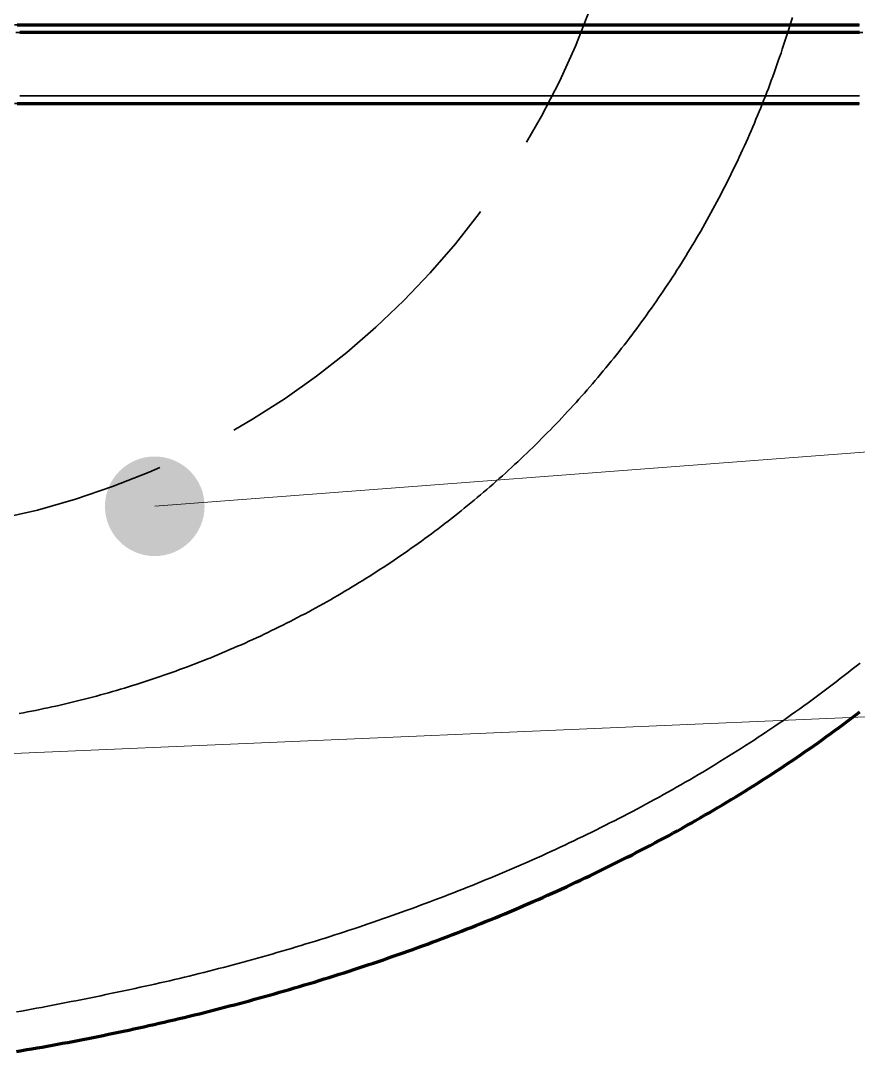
# Model space of a CAD drawing. Header units: millimetres. Extents: x 0 to 2382, y 0 to 420.
# Drawn here: x 164.71 to 174.8, y 217.13 to 229.55 of the extents above; entities that cross this region are included whole.
import ezdxf

# ---------------------------------------------------------------- set-up
doc = ezdxf.new("R2010")
doc.units = ezdxf.units.MM
doc.linetypes.add('IRAM-E-TRAZOS', pattern=[5, 4, -1])
for name, color, linetype, lineweight in [('01-VISIBLE', 7, 'CONTINUOUS', 70), ('02-OCULTA', 4, 'IRAM-E-TRAZOS', 35), ('08-FINA', 5, 'CONTINUOUS', 18)]:
    doc.layers.add(name, color=color, linetype=linetype, lineweight=lineweight)

msp = doc.modelspace()

# ---------------------------------------------------------------- hatches: boundary and pattern name
at = {"layer": '08-FINA'}
h = msp.add_hatch(color=7, dxfattribs=at)
h.dxf.hatch_style = 1
edge = h.paths.add_edge_path()
edge.add_arc((166.325, 223.699), 0.6, 0, 360)

# ---------------------------------------------------------------- linework, layer by layer
at = {"layer": '01-VISIBLE'}
for points in [[(164.668, 229.5), (164.765, 229.5), (164.863, 229.5), (164.96, 229.5), (165.058, 229.5), (165.155, 229.5), (165.253, 229.5), (165.35, 229.5), (165.448, 229.5), (165.545, 229.5), (165.643, 229.5), (165.74, 229.5), (165.838, 229.5), (165.935, 229.5), (166.033, 229.5), (166.13, 229.5), (166.228, 229.5), (166.325, 229.5), (166.423, 229.5), (166.52, 229.5), (166.618, 229.5), (166.715, 229.5), (166.813, 229.5), (166.91, 229.5), (167.008, 229.5), (167.105, 229.5), (167.203, 229.5), (167.3, 229.5), (167.398, 229.5), (167.495, 229.5), (167.593, 229.5), (167.69, 229.5), (167.788, 229.5), (167.885, 229.5), (167.983, 229.5), (168.08, 229.5), (168.178, 229.5), (168.275, 229.5), (168.373, 229.5), (168.47, 229.5), (168.568, 229.5), (168.665, 229.5), (168.763, 229.5), (168.86, 229.5), (168.958, 229.5), (169.055, 229.5), (169.153, 229.5), (169.25, 229.5), (169.348, 229.5), (169.445, 229.5), (169.543, 229.5), (169.64, 229.5), (169.738, 229.5), (169.835, 229.5), (169.933, 229.5), (170.03, 229.5), (170.128, 229.5), (170.225, 229.5), (170.323, 229.5), (170.42, 229.5), (170.518, 229.5), (170.615, 229.5), (170.713, 229.5), (170.81, 229.5), (170.908, 229.5), (171.005, 229.5), (171.103, 229.5), (171.2, 229.5), (171.298, 229.5), (171.395, 229.5), (171.493, 229.5), (171.59, 229.5), (171.688, 229.5), (171.785, 229.5), (171.883, 229.5), (171.98, 229.5), (172.078, 229.5), (172.175, 229.5), (172.273, 229.5), (172.37, 229.5), (172.468, 229.5), (172.565, 229.5), (172.663, 229.5), (172.76, 229.5), (172.858, 229.5), (172.955, 229.5), (173.053, 229.5), (173.15, 229.5), (173.248, 229.5), (173.345, 229.5), (173.443, 229.5), (173.54, 229.5), (173.638, 229.5), (173.735, 229.5), (173.833, 229.5), (173.93, 229.5), (174.028, 229.5), (174.125, 229.5), (174.223, 229.5), (174.32, 229.5), (174.418, 229.5), (174.515, 229.5), (174.613, 229.5), (174.71, 229.5), (174.808, 229.5)], [(174.814, 229.405), (174.717, 229.405), (174.621, 229.405), (174.525, 229.405), (174.428, 229.405), (174.332, 229.405), (174.236, 229.405), (174.14, 229.405), (174.043, 229.405), (173.947, 229.405), (173.851, 229.405), (173.754, 229.405), (173.658, 229.405), (173.562, 229.405), (173.465, 229.405), (173.369, 229.405), (173.273, 229.405), (173.176, 229.405), (173.08, 229.405), (172.984, 229.405), (172.887, 229.405), (172.791, 229.405), (172.695, 229.405), (172.599, 229.405), (172.502, 229.405), (172.406, 229.405), (172.31, 229.405), (172.213, 229.405), (172.117, 229.405), (172.021, 229.405), (171.924, 229.405), (171.828, 229.405), (171.732, 229.405), (171.635, 229.405), (171.539, 229.405), (171.443, 229.405), (171.346, 229.405), (171.25, 229.405), (171.154, 229.405), (171.058, 229.405), (170.961, 229.405), (170.865, 229.405), (170.769, 229.405), (170.672, 229.405), (170.576, 229.405), (170.48, 229.405), (170.383, 229.405), (170.287, 229.405), (170.191, 229.405), (170.094, 229.405), (169.998, 229.405), (169.902, 229.405), (169.805, 229.405), (169.709, 229.405), (169.613, 229.405), (169.517, 229.405), (169.42, 229.405), (169.324, 229.405), (169.228, 229.405), (169.131, 229.405), (169.035, 229.405), (168.939, 229.405), (168.842, 229.405), (168.746, 229.405), (168.65, 229.405), (168.553, 229.405), (168.457, 229.405), (168.361, 229.405), (168.264, 229.405), (168.168, 229.405), (168.072, 229.405), (167.976, 229.405), (167.879, 229.405), (167.783, 229.405), (167.687, 229.405), (167.59, 229.405), (167.494, 229.405), (167.398, 229.405), (167.301, 229.405), (167.205, 229.405), (167.109, 229.405), (167.012, 229.405), (166.916, 229.405), (166.82, 229.405), (166.723, 229.405), (166.627, 229.405), (166.531, 229.405), (166.435, 229.405), (166.338, 229.405), (166.242, 229.405), (166.146, 229.405), (166.049, 229.405), (165.953, 229.405), (165.857, 229.405), (165.76, 229.405), (165.664, 229.405), (165.568, 229.405), (165.471, 229.405), (165.375, 229.405), (165.279, 229.405), (165.182, 229.405), (165.086, 229.405), (164.99, 229.405), (164.894, 229.405), (164.797, 229.405), (164.701, 229.405)], [(164.668, 228.55), (164.765, 228.55), (164.863, 228.55), (164.96, 228.55), (165.058, 228.55), (165.155, 228.55), (165.253, 228.55), (165.35, 228.55), (165.448, 228.55), (165.545, 228.55), (165.643, 228.55), (165.74, 228.55), (165.838, 228.55), (165.935, 228.55), (166.033, 228.55), (166.13, 228.55), (166.228, 228.55), (166.325, 228.55), (166.423, 228.55), (166.52, 228.55), (166.618, 228.55), (166.715, 228.55), (166.813, 228.55), (166.91, 228.55), (167.008, 228.55), (167.105, 228.55), (167.203, 228.55), (167.3, 228.55), (167.398, 228.55), (167.495, 228.55), (167.593, 228.55), (167.69, 228.55), (167.788, 228.55), (167.885, 228.55), (167.983, 228.55), (168.08, 228.55), (168.178, 228.55), (168.275, 228.55), (168.373, 228.55), (168.47, 228.55), (168.568, 228.55), (168.665, 228.55), (168.763, 228.55), (168.86, 228.55), (168.958, 228.55), (169.055, 228.55), (169.153, 228.55), (169.25, 228.55), (169.348, 228.55), (169.445, 228.55), (169.543, 228.55), (169.64, 228.55), (169.738, 228.55), (169.835, 228.55), (169.933, 228.55), (170.03, 228.55), (170.128, 228.55), (170.225, 228.55), (170.323, 228.55), (170.42, 228.55), (170.518, 228.55), (170.615, 228.55), (170.713, 228.55), (170.81, 228.55), (170.908, 228.55), (171.005, 228.55), (171.103, 228.55), (171.2, 228.55), (171.298, 228.55), (171.395, 228.55), (171.493, 228.55), (171.59, 228.55), (171.688, 228.55), (171.785, 228.55), (171.883, 228.55), (171.98, 228.55), (172.078, 228.55), (172.175, 228.55), (172.273, 228.55), (172.37, 228.55), (172.468, 228.55), (172.565, 228.55), (172.663, 228.55), (172.76, 228.55), (172.858, 228.55), (172.955, 228.55), (173.053, 228.55), (173.15, 228.55), (173.248, 228.55), (173.345, 228.55), (173.443, 228.55), (173.54, 228.55), (173.638, 228.55), (173.735, 228.55), (173.833, 228.55), (173.93, 228.55), (174.028, 228.55), (174.125, 228.55), (174.223, 228.55), (174.32, 228.55), (174.418, 228.55), (174.515, 228.55), (174.613, 228.55), (174.71, 228.55), (174.808, 228.55)], [(164.661, 217.132), (164.723, 217.143), (164.784, 217.153), (164.846, 217.164), (164.907, 217.174), (164.969, 217.185), (165.03, 217.196), (165.092, 217.207), (165.153, 217.218), (165.215, 217.23), (165.276, 217.241), (165.338, 217.253), (165.399, 217.265), (165.46, 217.277), (165.521, 217.289), (165.583, 217.301), (165.644, 217.313), (165.705, 217.325), (165.766, 217.338), (165.828, 217.351), (165.889, 217.363), (165.95, 217.376), (166.011, 217.389), (166.072, 217.403), (166.133, 217.416), (166.194, 217.429), (166.255, 217.443), (166.316, 217.457), (166.377, 217.471), (166.438, 217.485), (166.498, 217.499), (166.559, 217.513), (166.62, 217.527), (166.681, 217.542), (166.741, 217.557), (166.802, 217.571), (166.863, 217.586), (166.923, 217.602), (166.984, 217.617), (167.045, 217.632), (167.105, 217.648), (167.166, 217.663), (167.226, 217.679), (167.286, 217.695), (167.347, 217.711), (167.407, 217.727), (167.467, 217.743), (167.528, 217.76), (167.588, 217.776), (167.648, 217.793), (167.708, 217.81), (167.768, 217.827), (167.828, 217.844), (167.888, 217.861), (167.948, 217.879), (168.008, 217.896), (168.068, 217.914), (168.128, 217.932), (168.188, 217.95), (168.248, 217.968), (168.307, 217.986), (168.367, 218.005), (168.427, 218.023), (168.486, 218.042), (168.546, 218.061), (168.605, 218.08), (168.665, 218.099), (168.724, 218.118), (168.784, 218.138), (168.843, 218.157), (168.902, 218.177), (168.961, 218.197), (169.02, 218.217), (169.08, 218.237), (169.139, 218.258), (169.198, 218.278), (169.257, 218.299), (169.316, 218.319), (169.374, 218.34), (169.433, 218.361), (169.492, 218.382), (169.551, 218.404), (169.609, 218.425), (169.668, 218.447), (169.726, 218.469), (169.785, 218.491), (169.843, 218.513), (169.902, 218.535), (169.96, 218.558), (170.018, 218.58), (170.076, 218.603), (170.135, 218.626), (170.193, 218.649), (170.251, 218.672), (170.309, 218.695), (170.366, 218.719), (170.424, 218.742), (170.482, 218.766), (170.54, 218.79), (170.597, 218.814), (170.655, 218.839), (170.712, 218.863), (170.77, 218.888), (170.827, 218.912), (170.884, 218.937), (170.942, 218.962), (170.999, 218.988), (171.056, 219.013), (171.113, 219.038), (171.17, 219.064), (171.227, 219.09), (171.283, 219.116), (171.34, 219.142), (171.397, 219.169), (171.453, 219.195), (171.51, 219.222), (171.566, 219.249), (171.622, 219.276), (171.679, 219.303), (171.735, 219.33), (171.791, 219.358), (171.847, 219.386), (171.903, 219.414), (171.958, 219.442), (172.014, 219.47), (172.07, 219.498), (172.125, 219.527), (172.181, 219.555), (172.236, 219.584), (172.292, 219.613), (172.347, 219.643), (172.402, 219.672), (172.457, 219.702), (172.512, 219.731), (172.567, 219.761), (172.621, 219.791), (172.676, 219.822), (172.73, 219.852), (172.785, 219.883), (172.839, 219.914), (172.893, 219.945), (172.948, 219.976), (173.002, 220.007), (173.055, 220.039), (173.109, 220.07), (173.163, 220.102), (173.217, 220.134), (173.27, 220.167), (173.323, 220.199), (173.377, 220.232), (173.43, 220.265), (173.483, 220.298), (173.536, 220.331), (173.589, 220.364), (173.641, 220.398), (173.694, 220.431), (173.746, 220.465), (173.799, 220.499), (173.851, 220.534), (173.903, 220.568), (173.955, 220.603), (174.007, 220.638), (174.058, 220.673), (174.11, 220.708), (174.161, 220.744), (174.213, 220.779), (174.264, 220.815), (174.315, 220.851), (174.366, 220.887), (174.416, 220.924), (174.467, 220.96), (174.517, 220.997), (174.568, 221.034), (174.618, 221.072), (174.668, 221.109), (174.718, 221.147), (174.767, 221.184), (174.817, 221.222)]]:
    msp.add_lwpolyline(points, dxfattribs=at)
at = {"layer": '02-OCULTA'}
for points in [[(174.815, 229.5), (174.72, 229.5), (174.625, 229.5), (174.53, 229.5), (174.435, 229.5), (174.34, 229.5), (174.244, 229.5), (174.149, 229.5), (174.054, 229.5), (173.959, 229.5), (173.864, 229.5), (173.769, 229.5), (173.674, 229.5), (173.579, 229.5), (173.483, 229.5), (173.388, 229.5), (173.293, 229.5), (173.198, 229.5), (173.103, 229.5), (173.008, 229.5), (172.913, 229.5), (172.818, 229.5), (172.722, 229.5), (172.627, 229.5), (172.532, 229.5), (172.437, 229.5), (172.342, 229.5), (172.247, 229.5), (172.152, 229.5), (172.057, 229.5), (171.961, 229.5), (171.866, 229.5), (171.771, 229.5), (171.676, 229.5), (171.581, 229.5), (171.486, 229.5), (171.391, 229.5), (171.296, 229.5), (171.2, 229.5), (171.105, 229.5), (171.01, 229.5), (170.915, 229.5), (170.82, 229.5), (170.725, 229.5), (170.63, 229.5), (170.535, 229.5), (170.439, 229.5), (170.344, 229.5), (170.249, 229.5), (170.154, 229.5), (170.059, 229.5), (169.964, 229.5), (169.869, 229.5), (169.774, 229.5), (169.678, 229.5), (169.583, 229.5), (169.488, 229.5), (169.393, 229.5), (169.298, 229.5), (169.203, 229.5), (169.108, 229.5), (169.013, 229.5), (168.917, 229.5), (168.822, 229.5), (168.727, 229.5), (168.632, 229.5), (168.537, 229.5), (168.442, 229.5), (168.347, 229.5), (168.252, 229.5), (168.156, 229.5), (168.061, 229.5), (167.966, 229.5), (167.871, 229.5), (167.776, 229.5), (167.681, 229.5), (167.586, 229.5), (167.491, 229.5), (167.395, 229.5), (167.3, 229.5), (167.205, 229.5), (167.11, 229.5), (167.015, 229.5), (166.92, 229.5), (166.825, 229.5), (166.73, 229.5), (166.634, 229.5), (166.539, 229.5), (166.444, 229.5), (166.349, 229.5), (166.254, 229.5), (166.159, 229.5), (166.064, 229.5), (165.969, 229.5), (165.873, 229.5), (165.778, 229.5), (165.683, 229.5), (165.588, 229.5), (165.493, 229.5), (165.398, 229.5), (165.303, 229.5), (165.208, 229.5), (165.112, 229.5), (165.017, 229.5), (164.922, 229.5), (164.827, 229.5), (164.732, 229.5), (164.637, 229.5)], [(164.637, 229.5), (164.732, 229.5), (164.827, 229.5), (164.922, 229.5), (165.017, 229.5), (165.112, 229.5), (165.208, 229.5), (165.303, 229.5), (165.398, 229.5), (165.493, 229.5), (165.588, 229.5), (165.683, 229.5), (165.778, 229.5), (165.873, 229.5), (165.969, 229.5), (166.064, 229.5), (166.159, 229.5), (166.254, 229.5), (166.349, 229.5), (166.444, 229.5), (166.539, 229.5), (166.634, 229.5), (166.73, 229.5), (166.825, 229.5), (166.92, 229.5), (167.015, 229.5), (167.11, 229.5), (167.205, 229.5), (167.3, 229.5), (167.395, 229.5), (167.491, 229.5), (167.586, 229.5), (167.681, 229.5), (167.776, 229.5), (167.871, 229.5), (167.966, 229.5), (168.061, 229.5), (168.156, 229.5), (168.252, 229.5), (168.347, 229.5), (168.442, 229.5), (168.537, 229.5), (168.632, 229.5), (168.727, 229.5), (168.822, 229.5), (168.917, 229.5), (169.013, 229.5), (169.108, 229.5), (169.203, 229.5), (169.298, 229.5), (169.393, 229.5), (169.488, 229.5), (169.583, 229.5), (169.678, 229.5), (169.774, 229.5), (169.869, 229.5), (169.964, 229.5), (170.059, 229.5), (170.154, 229.5), (170.249, 229.5), (170.344, 229.5), (170.439, 229.5), (170.535, 229.5), (170.63, 229.5), (170.725, 229.5), (170.82, 229.5), (170.915, 229.5), (171.01, 229.5), (171.105, 229.5), (171.2, 229.5), (171.296, 229.5), (171.391, 229.5), (171.486, 229.5), (171.581, 229.5), (171.676, 229.5), (171.771, 229.5), (171.866, 229.5), (171.961, 229.5), (172.057, 229.5), (172.152, 229.5), (172.247, 229.5), (172.342, 229.5), (172.437, 229.5), (172.532, 229.5), (172.627, 229.5), (172.722, 229.5), (172.818, 229.5), (172.913, 229.5), (173.008, 229.5), (173.103, 229.5), (173.198, 229.5), (173.293, 229.5), (173.388, 229.5), (173.483, 229.5), (173.579, 229.5), (173.674, 229.5), (173.769, 229.5), (173.864, 229.5), (173.959, 229.5), (174.054, 229.5), (174.149, 229.5), (174.244, 229.5), (174.34, 229.5), (174.435, 229.5), (174.53, 229.5), (174.625, 229.5), (174.72, 229.5), (174.815, 229.5)], [(174.815, 229.5), (174.72, 229.5), (174.625, 229.5), (174.53, 229.5), (174.435, 229.5), (174.34, 229.5), (174.244, 229.5), (174.149, 229.5), (174.054, 229.5), (173.959, 229.5), (173.864, 229.5), (173.769, 229.5), (173.674, 229.5), (173.579, 229.5), (173.483, 229.5), (173.388, 229.5), (173.293, 229.5), (173.198, 229.5), (173.103, 229.5), (173.008, 229.5), (172.913, 229.5), (172.818, 229.5), (172.722, 229.5), (172.627, 229.5), (172.532, 229.5), (172.437, 229.5), (172.342, 229.5), (172.247, 229.5), (172.152, 229.5), (172.057, 229.5), (171.961, 229.5), (171.866, 229.5), (171.771, 229.5), (171.676, 229.5), (171.581, 229.5), (171.486, 229.5), (171.391, 229.5), (171.296, 229.5), (171.2, 229.5), (171.105, 229.5), (171.01, 229.5), (170.915, 229.5), (170.82, 229.5), (170.725, 229.5), (170.63, 229.5), (170.535, 229.5), (170.439, 229.5), (170.344, 229.5), (170.249, 229.5), (170.154, 229.5), (170.059, 229.5), (169.964, 229.5), (169.869, 229.5), (169.774, 229.5), (169.678, 229.5), (169.583, 229.5), (169.488, 229.5), (169.393, 229.5), (169.298, 229.5), (169.203, 229.5), (169.108, 229.5), (169.013, 229.5), (168.917, 229.5), (168.822, 229.5), (168.727, 229.5), (168.632, 229.5), (168.537, 229.5), (168.442, 229.5), (168.347, 229.5), (168.252, 229.5), (168.156, 229.5), (168.061, 229.5), (167.966, 229.5), (167.871, 229.5), (167.776, 229.5), (167.681, 229.5), (167.586, 229.5), (167.491, 229.5), (167.395, 229.5), (167.3, 229.5), (167.205, 229.5), (167.11, 229.5), (167.015, 229.5), (166.92, 229.5), (166.825, 229.5), (166.73, 229.5), (166.634, 229.5), (166.539, 229.5), (166.444, 229.5), (166.349, 229.5), (166.254, 229.5), (166.159, 229.5), (166.064, 229.5), (165.969, 229.5), (165.873, 229.5), (165.778, 229.5), (165.683, 229.5), (165.588, 229.5), (165.493, 229.5), (165.398, 229.5), (165.303, 229.5), (165.208, 229.5), (165.112, 229.5), (165.017, 229.5), (164.922, 229.5), (164.827, 229.5), (164.732, 229.5), (164.637, 229.5)], [(164.637, 229.5), (164.732, 229.5), (164.827, 229.5), (164.922, 229.5), (165.017, 229.5), (165.112, 229.5), (165.208, 229.5), (165.303, 229.5), (165.398, 229.5), (165.493, 229.5), (165.588, 229.5), (165.683, 229.5), (165.778, 229.5), (165.873, 229.5), (165.969, 229.5), (166.064, 229.5), (166.159, 229.5), (166.254, 229.5), (166.349, 229.5), (166.444, 229.5), (166.539, 229.5), (166.634, 229.5), (166.73, 229.5), (166.825, 229.5), (166.92, 229.5), (167.015, 229.5), (167.11, 229.5), (167.205, 229.5), (167.3, 229.5), (167.395, 229.5), (167.491, 229.5), (167.586, 229.5), (167.681, 229.5), (167.776, 229.5), (167.871, 229.5), (167.966, 229.5), (168.061, 229.5), (168.156, 229.5), (168.252, 229.5), (168.347, 229.5), (168.442, 229.5), (168.537, 229.5), (168.632, 229.5), (168.727, 229.5), (168.822, 229.5), (168.917, 229.5), (169.013, 229.5), (169.108, 229.5), (169.203, 229.5), (169.298, 229.5), (169.393, 229.5), (169.488, 229.5), (169.583, 229.5), (169.678, 229.5), (169.774, 229.5), (169.869, 229.5), (169.964, 229.5), (170.059, 229.5), (170.154, 229.5), (170.249, 229.5), (170.344, 229.5), (170.439, 229.5), (170.535, 229.5), (170.63, 229.5), (170.725, 229.5), (170.82, 229.5), (170.915, 229.5), (171.01, 229.5), (171.105, 229.5), (171.2, 229.5), (171.296, 229.5), (171.391, 229.5), (171.486, 229.5), (171.581, 229.5), (171.676, 229.5), (171.771, 229.5), (171.866, 229.5), (171.961, 229.5), (172.057, 229.5), (172.152, 229.5), (172.247, 229.5), (172.342, 229.5), (172.437, 229.5), (172.532, 229.5), (172.627, 229.5), (172.722, 229.5), (172.818, 229.5), (172.913, 229.5), (173.008, 229.5), (173.103, 229.5), (173.198, 229.5), (173.293, 229.5), (173.388, 229.5), (173.483, 229.5), (173.579, 229.5), (173.674, 229.5), (173.769, 229.5), (173.864, 229.5), (173.959, 229.5), (174.054, 229.5), (174.149, 229.5), (174.244, 229.5), (174.34, 229.5), (174.435, 229.5), (174.53, 229.5), (174.625, 229.5), (174.72, 229.5), (174.815, 229.5)], [(174.808, 229.5), (174.71, 229.5), (174.613, 229.5), (174.515, 229.5), (174.418, 229.5), (174.32, 229.5), (174.223, 229.5), (174.125, 229.5), (174.028, 229.5), (173.93, 229.5), (173.833, 229.5), (173.735, 229.5), (173.638, 229.5), (173.54, 229.5), (173.443, 229.5), (173.345, 229.5), (173.248, 229.5), (173.15, 229.5), (173.053, 229.5), (172.955, 229.5), (172.858, 229.5), (172.76, 229.5), (172.663, 229.5), (172.565, 229.5), (172.468, 229.5), (172.37, 229.5), (172.273, 229.5), (172.175, 229.5), (172.078, 229.5), (171.98, 229.5), (171.883, 229.5), (171.785, 229.5), (171.688, 229.5), (171.59, 229.5), (171.493, 229.5), (171.395, 229.5), (171.298, 229.5), (171.2, 229.5), (171.103, 229.5), (171.005, 229.5), (170.908, 229.5), (170.81, 229.5), (170.713, 229.5), (170.615, 229.5), (170.518, 229.5), (170.42, 229.5), (170.323, 229.5), (170.225, 229.5), (170.128, 229.5), (170.03, 229.5), (169.933, 229.5), (169.835, 229.5), (169.738, 229.5), (169.64, 229.5), (169.543, 229.5), (169.445, 229.5), (169.348, 229.5), (169.25, 229.5), (169.153, 229.5), (169.055, 229.5), (168.958, 229.5), (168.86, 229.5), (168.763, 229.5), (168.665, 229.5), (168.568, 229.5), (168.47, 229.5), (168.373, 229.5), (168.275, 229.5), (168.178, 229.5), (168.08, 229.5), (167.983, 229.5), (167.885, 229.5), (167.788, 229.5), (167.69, 229.5), (167.593, 229.5), (167.495, 229.5), (167.398, 229.5), (167.3, 229.5), (167.203, 229.5), (167.105, 229.5), (167.008, 229.5), (166.91, 229.5), (166.813, 229.5), (166.715, 229.5), (166.618, 229.5), (166.52, 229.5), (166.423, 229.5), (166.325, 229.5), (166.228, 229.5), (166.13, 229.5), (166.033, 229.5), (165.935, 229.5), (165.838, 229.5), (165.74, 229.5), (165.643, 229.5), (165.545, 229.5), (165.448, 229.5), (165.35, 229.5), (165.253, 229.5), (165.155, 229.5), (165.058, 229.5), (164.96, 229.5), (164.863, 229.5), (164.765, 229.5), (164.668, 229.5)], [(164.693, 221.202), (164.743, 221.211), (164.792, 221.221), (164.841, 221.231), (164.89, 221.24), (164.939, 221.251), (164.988, 221.261), (165.037, 221.271), (165.086, 221.282), (165.135, 221.293), (165.184, 221.304), (165.233, 221.315), (165.282, 221.327), (165.331, 221.339), (165.379, 221.351), (165.428, 221.363), (165.477, 221.375), (165.525, 221.388), (165.574, 221.4), (165.622, 221.413), (165.67, 221.426), (165.719, 221.44), (165.767, 221.453), (165.815, 221.467), (165.863, 221.481), (165.911, 221.495), (165.959, 221.509), (166.007, 221.524), (166.055, 221.539), (166.103, 221.554), (166.151, 221.569), (166.199, 221.584), (166.246, 221.6), (166.294, 221.616), (166.341, 221.631), (166.389, 221.648), (166.436, 221.664), (166.484, 221.681), (166.531, 221.697), (166.578, 221.714), (166.625, 221.731), (166.672, 221.749), (166.719, 221.766), (166.766, 221.784), (166.813, 221.802), (166.86, 221.82), (166.906, 221.838), (166.953, 221.857), (166.999, 221.875), (167.046, 221.894), (167.092, 221.913), (167.138, 221.933), (167.185, 221.952), (167.231, 221.972), (167.277, 221.992), (167.323, 222.012), (167.369, 222.032), (167.414, 222.052), (167.46, 222.073), (167.506, 222.094), (167.551, 222.115), (167.597, 222.136), (167.642, 222.157), (167.687, 222.179), (167.732, 222.201), (167.777, 222.223), (167.822, 222.245), (167.867, 222.267), (167.912, 222.29), (167.957, 222.312), (168.001, 222.335), (168.046, 222.358), (168.09, 222.382), (168.135, 222.405), (168.179, 222.429), (168.223, 222.453), (168.267, 222.477), (168.311, 222.501), (168.355, 222.525), (168.398, 222.55), (168.442, 222.574), (168.486, 222.599), (168.529, 222.624), (168.572, 222.65), (168.615, 222.675), (168.658, 222.701), (168.701, 222.727), (168.744, 222.753), (168.787, 222.779), (168.83, 222.805), (168.872, 222.832), (168.915, 222.858), (168.957, 222.885), (168.999, 222.912), (169.041, 222.94), (169.083, 222.967), (169.125, 222.995), (169.167, 223.022), (169.208, 223.05), (169.25, 223.078), (169.291, 223.107), (169.333, 223.135), (169.374, 223.164), (169.415, 223.193), (169.456, 223.222), (169.497, 223.251), (169.537, 223.28), (169.578, 223.31), (169.618, 223.339), (169.658, 223.369), (169.699, 223.399), (169.739, 223.429), (169.779, 223.459), (169.818, 223.49), (169.858, 223.521), (169.898, 223.551), (169.937, 223.582), (169.976, 223.614), (170.015, 223.645), (170.054, 223.676), (170.093, 223.708), (170.132, 223.74), (170.171, 223.772), (170.209, 223.804), (170.248, 223.836), (170.286, 223.869), (170.324, 223.901), (170.362, 223.934), (170.4, 223.967), (170.437, 224), (170.475, 224.033), (170.512, 224.067), (170.549, 224.1), (170.587, 224.134), (170.624, 224.168), (170.66, 224.202), (170.697, 224.236), (170.734, 224.27), (170.77, 224.305), (170.806, 224.339), (170.842, 224.374), (170.878, 224.409), (170.914, 224.444), (170.95, 224.479), (170.985, 224.515), (171.021, 224.55), (171.056, 224.586), (171.091, 224.622), (171.126, 224.658), (171.161, 224.694), (171.195, 224.73), (171.23, 224.766), (171.264, 224.803), (171.298, 224.84), (171.332, 224.876), (171.366, 224.913), (171.4, 224.951), (171.433, 224.988), (171.467, 225.025), (171.5, 225.063), (171.533, 225.1), (171.566, 225.138), (171.599, 225.176), (171.631, 225.214), (171.664, 225.252), (171.696, 225.291), (171.728, 225.329), (171.76, 225.368), (171.792, 225.407), (171.824, 225.446), (171.855, 225.485), (171.886, 225.524), (171.918, 225.563), (171.949, 225.602), (171.979, 225.642), (172.01, 225.682), (172.041, 225.721), (172.071, 225.761), (172.101, 225.801), (172.131, 225.842), (172.161, 225.882), (172.19, 225.922), (172.22, 225.963), (172.249, 226.003), (172.278, 226.044), (172.307, 226.085), (172.336, 226.126), (172.365, 226.167), (172.393, 226.209), (172.422, 226.25), (172.45, 226.292), (172.478, 226.333), (172.505, 226.375), (172.533, 226.417), (172.56, 226.459), (172.588, 226.501), (172.615, 226.543), (172.642, 226.585), (172.668, 226.628), (172.695, 226.67), (172.721, 226.713), (172.747, 226.756), (172.773, 226.799), (172.799, 226.842), (172.825, 226.885), (172.85, 226.928), (172.876, 226.971), (172.901, 227.014), (172.926, 227.058), (172.95, 227.102), (172.975, 227.145), (172.999, 227.189), (173.023, 227.233), (173.047, 227.277), (173.071, 227.321), (173.095, 227.365), (173.118, 227.41), (173.142, 227.454), (173.165, 227.499), (173.188, 227.543), (173.21, 227.588), (173.233, 227.633), (173.255, 227.678), (173.277, 227.723), (173.299, 227.768), (173.321, 227.813), (173.343, 227.858), (173.364, 227.903), (173.385, 227.949), (173.406, 227.994), (173.427, 228.04), (173.448, 228.086), (173.468, 228.131), (173.488, 228.177), (173.508, 228.223), (173.528, 228.269), (173.548, 228.315), (173.567, 228.362), (173.587, 228.408), (173.606, 228.454), (173.625, 228.501), (173.643, 228.547), (173.662, 228.594), (173.68, 228.64), (173.698, 228.687), (173.716, 228.734), (173.734, 228.781), (173.751, 228.828), (173.769, 228.875), (173.786, 228.922), (173.803, 228.969), (173.819, 229.016), (173.836, 229.064), (173.852, 229.111), (173.869, 229.159), (173.884, 229.206), (173.9, 229.254), (173.916, 229.301), (173.931, 229.349), (173.946, 229.397), (173.961, 229.445), (173.976, 229.493), (173.991, 229.541), (174.005, 229.589)], [(164.693, 221.202), (164.743, 221.211), (164.792, 221.221), (164.841, 221.231), (164.89, 221.24), (164.939, 221.251), (164.988, 221.261), (165.037, 221.271), (165.086, 221.282), (165.135, 221.293), (165.184, 221.304), (165.233, 221.315), (165.282, 221.327), (165.331, 221.339), (165.379, 221.351), (165.428, 221.363), (165.477, 221.375), (165.525, 221.388), (165.574, 221.4), (165.622, 221.413), (165.67, 221.426), (165.719, 221.44), (165.767, 221.453), (165.815, 221.467), (165.863, 221.481), (165.911, 221.495), (165.959, 221.509), (166.007, 221.524), (166.055, 221.539), (166.103, 221.554), (166.151, 221.569), (166.199, 221.584), (166.246, 221.6), (166.294, 221.616), (166.341, 221.631), (166.389, 221.648), (166.436, 221.664), (166.484, 221.681), (166.531, 221.697), (166.578, 221.714), (166.625, 221.731), (166.672, 221.749), (166.719, 221.766), (166.766, 221.784), (166.813, 221.802), (166.86, 221.82), (166.906, 221.838), (166.953, 221.857), (166.999, 221.875), (167.046, 221.894), (167.092, 221.913), (167.138, 221.933), (167.185, 221.952), (167.231, 221.972), (167.277, 221.992), (167.323, 222.012), (167.369, 222.032), (167.414, 222.052), (167.46, 222.073), (167.506, 222.094), (167.551, 222.115), (167.597, 222.136), (167.642, 222.157), (167.687, 222.179), (167.732, 222.201), (167.777, 222.223), (167.822, 222.245), (167.867, 222.267), (167.912, 222.29), (167.957, 222.312), (168.001, 222.335), (168.046, 222.358), (168.09, 222.382), (168.135, 222.405), (168.179, 222.429), (168.223, 222.453), (168.267, 222.477), (168.311, 222.501), (168.355, 222.525), (168.398, 222.55), (168.442, 222.574), (168.486, 222.599), (168.529, 222.624), (168.572, 222.65), (168.615, 222.675), (168.658, 222.701), (168.701, 222.727), (168.744, 222.753), (168.787, 222.779), (168.83, 222.805), (168.872, 222.832), (168.915, 222.858), (168.957, 222.885), (168.999, 222.912), (169.041, 222.94), (169.083, 222.967), (169.125, 222.995), (169.167, 223.022), (169.208, 223.05), (169.25, 223.078), (169.291, 223.107), (169.333, 223.135), (169.374, 223.164), (169.415, 223.193), (169.456, 223.222), (169.497, 223.251), (169.537, 223.28), (169.578, 223.31), (169.618, 223.339), (169.658, 223.369), (169.699, 223.399), (169.739, 223.429), (169.779, 223.459), (169.818, 223.49), (169.858, 223.521), (169.898, 223.551), (169.937, 223.582), (169.976, 223.614), (170.015, 223.645), (170.054, 223.676), (170.093, 223.708), (170.132, 223.74), (170.171, 223.772), (170.209, 223.804), (170.248, 223.836), (170.286, 223.869), (170.324, 223.901), (170.362, 223.934), (170.4, 223.967), (170.437, 224), (170.475, 224.033), (170.512, 224.067), (170.549, 224.1), (170.587, 224.134), (170.624, 224.168), (170.66, 224.202), (170.697, 224.236), (170.734, 224.27), (170.77, 224.305), (170.806, 224.339), (170.842, 224.374), (170.878, 224.409), (170.914, 224.444), (170.95, 224.479), (170.985, 224.515), (171.021, 224.55), (171.056, 224.586), (171.091, 224.622), (171.126, 224.658), (171.161, 224.694), (171.195, 224.73), (171.23, 224.766), (171.264, 224.803), (171.298, 224.84), (171.332, 224.876), (171.366, 224.913), (171.4, 224.951), (171.433, 224.988), (171.467, 225.025), (171.5, 225.063), (171.533, 225.1), (171.566, 225.138), (171.599, 225.176), (171.631, 225.214), (171.664, 225.252), (171.696, 225.291), (171.728, 225.329), (171.76, 225.368), (171.792, 225.407), (171.824, 225.446), (171.855, 225.485), (171.886, 225.524), (171.918, 225.563), (171.949, 225.602), (171.979, 225.642), (172.01, 225.682), (172.041, 225.721), (172.071, 225.761), (172.101, 225.801), (172.131, 225.842), (172.161, 225.882), (172.19, 225.922), (172.22, 225.963), (172.249, 226.003), (172.278, 226.044), (172.307, 226.085), (172.336, 226.126), (172.365, 226.167), (172.393, 226.209), (172.422, 226.25), (172.45, 226.292), (172.478, 226.333), (172.505, 226.375), (172.533, 226.417), (172.56, 226.459), (172.588, 226.501), (172.615, 226.543), (172.642, 226.585), (172.668, 226.628), (172.695, 226.67), (172.721, 226.713), (172.747, 226.756), (172.773, 226.799), (172.799, 226.842), (172.825, 226.885), (172.85, 226.928), (172.876, 226.971), (172.901, 227.014), (172.926, 227.058), (172.95, 227.102), (172.975, 227.145), (172.999, 227.189), (173.023, 227.233), (173.047, 227.277), (173.071, 227.321), (173.095, 227.365), (173.118, 227.41), (173.142, 227.454), (173.165, 227.499), (173.188, 227.543), (173.21, 227.588), (173.233, 227.633), (173.255, 227.678), (173.277, 227.723), (173.299, 227.768), (173.321, 227.813), (173.343, 227.858), (173.364, 227.903), (173.385, 227.949), (173.406, 227.994), (173.427, 228.04), (173.448, 228.086), (173.468, 228.131), (173.488, 228.177), (173.508, 228.223), (173.528, 228.269), (173.548, 228.315), (173.567, 228.362), (173.587, 228.408), (173.606, 228.454), (173.625, 228.501), (173.643, 228.547), (173.662, 228.594), (173.68, 228.64), (173.698, 228.687), (173.716, 228.734), (173.734, 228.781), (173.751, 228.828), (173.769, 228.875), (173.786, 228.922), (173.803, 228.969), (173.819, 229.016), (173.836, 229.064), (173.852, 229.111), (173.869, 229.159), (173.884, 229.206), (173.9, 229.254), (173.916, 229.301), (173.931, 229.349), (173.946, 229.397), (173.961, 229.445), (173.976, 229.493), (173.991, 229.541), (174.005, 229.589)], [(174.804, 229.5), (174.711, 229.5), (174.618, 229.5), (174.526, 229.5), (174.433, 229.5), (174.34, 229.5), (174.247, 229.5), (174.155, 229.5), (174.062, 229.5), (173.969, 229.5), (173.876, 229.5), (173.784, 229.5), (173.691, 229.5), (173.598, 229.5), (173.505, 229.5), (173.413, 229.5), (173.32, 229.5), (173.227, 229.5), (173.134, 229.5), (173.042, 229.5), (172.949, 229.5), (172.856, 229.5), (172.763, 229.5), (172.671, 229.5), (172.578, 229.5), (172.485, 229.5), (172.392, 229.5), (172.3, 229.5), (172.207, 229.5), (172.114, 229.5), (172.021, 229.5), (171.929, 229.5), (171.836, 229.5), (171.743, 229.5), (171.65, 229.5), (171.558, 229.5), (171.465, 229.5), (171.372, 229.5), (171.279, 229.5), (171.187, 229.5), (171.094, 229.5), (171.001, 229.5), (170.908, 229.5), (170.816, 229.5), (170.723, 229.5), (170.63, 229.5), (170.537, 229.5), (170.445, 229.5), (170.352, 229.5), (170.259, 229.5), (170.166, 229.5), (170.074, 229.5), (169.981, 229.5), (169.888, 229.5), (169.795, 229.5), (169.703, 229.5), (169.61, 229.5), (169.517, 229.5), (169.424, 229.5), (169.332, 229.5), (169.239, 229.5), (169.146, 229.5), (169.053, 229.5), (168.961, 229.5), (168.868, 229.5), (168.775, 229.5), (168.682, 229.5), (168.59, 229.5), (168.497, 229.5), (168.404, 229.5), (168.311, 229.5), (168.219, 229.5), (168.126, 229.5), (168.033, 229.5), (167.94, 229.5), (167.848, 229.5), (167.755, 229.5), (167.662, 229.5), (167.569, 229.5), (167.477, 229.5), (167.384, 229.5), (167.291, 229.5), (167.198, 229.5), (167.106, 229.5), (167.013, 229.5), (166.92, 229.5), (166.827, 229.5), (166.735, 229.5), (166.642, 229.5), (166.549, 229.5), (166.456, 229.5), (166.364, 229.5), (166.271, 229.5), (166.178, 229.5), (166.085, 229.5), (165.993, 229.5), (165.9, 229.5), (165.807, 229.5), (165.714, 229.5), (165.622, 229.5), (165.529, 229.5), (165.436, 229.5), (165.343, 229.5), (165.251, 229.5), (165.158, 229.5), (165.065, 229.5), (164.972, 229.5), (164.88, 229.5), (164.787, 229.5), (164.694, 229.5)], [(164.694, 229.5), (164.787, 229.5), (164.88, 229.5), (164.972, 229.5), (165.065, 229.5), (165.158, 229.5), (165.251, 229.5), (165.343, 229.5), (165.436, 229.5), (165.529, 229.5), (165.622, 229.5), (165.714, 229.5), (165.807, 229.5), (165.9, 229.5), (165.993, 229.5), (166.085, 229.5), (166.178, 229.5), (166.271, 229.5), (166.364, 229.5), (166.456, 229.5), (166.549, 229.5), (166.642, 229.5), (166.735, 229.5), (166.827, 229.5), (166.92, 229.5), (167.013, 229.5), (167.106, 229.5), (167.198, 229.5), (167.291, 229.5), (167.384, 229.5), (167.477, 229.5), (167.569, 229.5), (167.662, 229.5), (167.755, 229.5), (167.848, 229.5), (167.94, 229.5), (168.033, 229.5), (168.126, 229.5), (168.219, 229.5), (168.311, 229.5), (168.404, 229.5), (168.497, 229.5), (168.59, 229.5), (168.682, 229.5), (168.775, 229.5), (168.868, 229.5), (168.961, 229.5), (169.053, 229.5), (169.146, 229.5), (169.239, 229.5), (169.332, 229.5), (169.424, 229.5), (169.517, 229.5), (169.61, 229.5), (169.703, 229.5), (169.795, 229.5), (169.888, 229.5), (169.981, 229.5), (170.074, 229.5), (170.166, 229.5), (170.259, 229.5), (170.352, 229.5), (170.445, 229.5), (170.537, 229.5), (170.63, 229.5), (170.723, 229.5), (170.816, 229.5), (170.908, 229.5), (171.001, 229.5), (171.094, 229.5), (171.187, 229.5), (171.279, 229.5), (171.372, 229.5), (171.465, 229.5), (171.558, 229.5), (171.65, 229.5), (171.743, 229.5), (171.836, 229.5), (171.929, 229.5), (172.021, 229.5), (172.114, 229.5), (172.207, 229.5), (172.3, 229.5), (172.392, 229.5), (172.485, 229.5), (172.578, 229.5), (172.671, 229.5), (172.763, 229.5), (172.856, 229.5), (172.949, 229.5), (173.042, 229.5), (173.134, 229.5), (173.227, 229.5), (173.32, 229.5), (173.413, 229.5), (173.505, 229.5), (173.598, 229.5), (173.691, 229.5), (173.784, 229.5), (173.876, 229.5), (173.969, 229.5), (174.062, 229.5), (174.155, 229.5), (174.247, 229.5), (174.34, 229.5), (174.433, 229.5), (174.526, 229.5), (174.618, 229.5), (174.711, 229.5), (174.804, 229.5)], [(174.853, 229.405), (174.758, 229.405), (174.663, 229.405), (174.567, 229.405), (174.472, 229.405), (174.377, 229.405), (174.281, 229.405), (174.186, 229.405), (174.09, 229.405), (173.995, 229.405), (173.9, 229.405), (173.804, 229.405), (173.709, 229.405), (173.614, 229.405), (173.518, 229.405), (173.423, 229.405), (173.328, 229.405), (173.232, 229.405), (173.137, 229.405), (173.041, 229.405), (172.946, 229.405), (172.851, 229.405), (172.755, 229.405), (172.66, 229.405), (172.565, 229.405), (172.469, 229.405), (172.374, 229.405), (172.279, 229.405), (172.183, 229.405), (172.088, 229.405), (171.992, 229.405), (171.897, 229.405), (171.802, 229.405), (171.706, 229.405), (171.611, 229.405), (171.516, 229.405), (171.42, 229.405), (171.325, 229.405), (171.23, 229.405), (171.134, 229.405), (171.039, 229.405), (170.944, 229.405), (170.848, 229.405), (170.753, 229.405), (170.657, 229.405), (170.562, 229.405), (170.467, 229.405), (170.371, 229.405), (170.276, 229.405), (170.181, 229.405), (170.085, 229.405), (169.99, 229.405), (169.895, 229.405), (169.799, 229.405), (169.704, 229.405), (169.608, 229.405), (169.513, 229.405), (169.418, 229.405), (169.322, 229.405), (169.227, 229.405), (169.132, 229.405), (169.036, 229.405), (168.941, 229.405), (168.846, 229.405), (168.75, 229.405), (168.655, 229.405), (168.559, 229.405), (168.464, 229.405), (168.369, 229.405), (168.273, 229.405), (168.178, 229.405), (168.083, 229.405), (167.987, 229.405), (167.892, 229.405), (167.797, 229.405), (167.701, 229.405), (167.606, 229.405), (167.51, 229.405), (167.415, 229.405), (167.32, 229.405), (167.224, 229.405), (167.129, 229.405), (167.034, 229.405), (166.938, 229.405), (166.843, 229.405), (166.748, 229.405), (166.652, 229.405), (166.557, 229.405), (166.461, 229.405), (166.366, 229.405), (166.271, 229.405), (166.175, 229.405), (166.08, 229.405), (165.985, 229.405), (165.889, 229.405), (165.794, 229.405), (165.699, 229.405), (165.603, 229.405), (165.508, 229.405), (165.412, 229.405), (165.317, 229.405), (165.222, 229.405), (165.126, 229.405), (165.031, 229.405), (164.936, 229.405), (164.84, 229.405), (164.745, 229.405), (164.65, 229.405)], [(164.701, 228.645), (164.797, 228.645), (164.894, 228.645), (164.99, 228.645), (165.086, 228.645), (165.182, 228.645), (165.279, 228.645), (165.375, 228.645), (165.471, 228.645), (165.568, 228.645), (165.664, 228.645), (165.76, 228.645), (165.857, 228.645), (165.953, 228.645), (166.049, 228.645), (166.146, 228.645), (166.242, 228.645), (166.338, 228.645), (166.435, 228.645), (166.531, 228.645), (166.627, 228.645), (166.723, 228.645), (166.82, 228.645), (166.916, 228.645), (167.012, 228.645), (167.109, 228.645), (167.205, 228.645), (167.301, 228.645), (167.398, 228.645), (167.494, 228.645), (167.59, 228.645), (167.687, 228.645), (167.783, 228.645), (167.879, 228.645), (167.976, 228.645), (168.072, 228.645), (168.168, 228.645), (168.264, 228.645), (168.361, 228.645), (168.457, 228.645), (168.553, 228.645), (168.65, 228.645), (168.746, 228.645), (168.842, 228.645), (168.939, 228.645), (169.035, 228.645), (169.131, 228.645), (169.228, 228.645), (169.324, 228.645), (169.42, 228.645), (169.517, 228.645), (169.613, 228.645), (169.709, 228.645), (169.805, 228.645), (169.902, 228.645), (169.998, 228.645), (170.094, 228.645), (170.191, 228.645), (170.287, 228.645), (170.383, 228.645), (170.48, 228.645), (170.576, 228.645), (170.672, 228.645), (170.769, 228.645), (170.865, 228.645), (170.961, 228.645), (171.058, 228.645), (171.154, 228.645), (171.25, 228.645), (171.346, 228.645), (171.443, 228.645), (171.539, 228.645), (171.635, 228.645), (171.732, 228.645), (171.828, 228.645), (171.924, 228.645), (172.021, 228.645), (172.117, 228.645), (172.213, 228.645), (172.31, 228.645), (172.406, 228.645), (172.502, 228.645), (172.599, 228.645), (172.695, 228.645), (172.791, 228.645), (172.887, 228.645), (172.984, 228.645), (173.08, 228.645), (173.176, 228.645), (173.273, 228.645), (173.369, 228.645), (173.465, 228.645), (173.562, 228.645), (173.658, 228.645), (173.754, 228.645), (173.851, 228.645), (173.947, 228.645), (174.043, 228.645), (174.14, 228.645), (174.236, 228.645), (174.332, 228.645), (174.428, 228.645), (174.525, 228.645), (174.621, 228.645), (174.717, 228.645), (174.814, 228.645)], [(164.701, 228.645), (164.797, 228.645), (164.894, 228.645), (164.99, 228.645), (165.086, 228.645), (165.182, 228.645), (165.279, 228.645), (165.375, 228.645), (165.471, 228.645), (165.568, 228.645), (165.664, 228.645), (165.76, 228.645), (165.857, 228.645), (165.953, 228.645), (166.049, 228.645), (166.146, 228.645), (166.242, 228.645), (166.338, 228.645), (166.435, 228.645), (166.531, 228.645), (166.627, 228.645), (166.723, 228.645), (166.82, 228.645), (166.916, 228.645), (167.012, 228.645), (167.109, 228.645), (167.205, 228.645), (167.301, 228.645), (167.398, 228.645), (167.494, 228.645), (167.59, 228.645), (167.687, 228.645), (167.783, 228.645), (167.879, 228.645), (167.976, 228.645), (168.072, 228.645), (168.168, 228.645), (168.264, 228.645), (168.361, 228.645), (168.457, 228.645), (168.553, 228.645), (168.65, 228.645), (168.746, 228.645), (168.842, 228.645), (168.939, 228.645), (169.035, 228.645), (169.131, 228.645), (169.228, 228.645), (169.324, 228.645), (169.42, 228.645), (169.517, 228.645), (169.613, 228.645), (169.709, 228.645), (169.805, 228.645), (169.902, 228.645), (169.998, 228.645), (170.094, 228.645), (170.191, 228.645), (170.287, 228.645), (170.383, 228.645), (170.48, 228.645), (170.576, 228.645), (170.672, 228.645), (170.769, 228.645), (170.865, 228.645), (170.961, 228.645), (171.058, 228.645), (171.154, 228.645), (171.25, 228.645), (171.346, 228.645), (171.443, 228.645), (171.539, 228.645), (171.635, 228.645), (171.732, 228.645), (171.828, 228.645), (171.924, 228.645), (172.021, 228.645), (172.117, 228.645), (172.213, 228.645), (172.31, 228.645), (172.406, 228.645), (172.502, 228.645), (172.599, 228.645), (172.695, 228.645), (172.791, 228.645), (172.887, 228.645), (172.984, 228.645), (173.08, 228.645), (173.176, 228.645), (173.273, 228.645), (173.369, 228.645), (173.465, 228.645), (173.562, 228.645), (173.658, 228.645), (173.754, 228.645), (173.851, 228.645), (173.947, 228.645), (174.043, 228.645), (174.14, 228.645), (174.236, 228.645), (174.332, 228.645), (174.428, 228.645), (174.525, 228.645), (174.621, 228.645), (174.717, 228.645), (174.814, 228.645)], [(174.815, 228.55), (174.72, 228.55), (174.625, 228.55), (174.53, 228.55), (174.435, 228.55), (174.34, 228.55), (174.244, 228.55), (174.149, 228.55), (174.054, 228.55), (173.959, 228.55), (173.864, 228.55), (173.769, 228.55), (173.674, 228.55), (173.579, 228.55), (173.483, 228.55), (173.388, 228.55), (173.293, 228.55), (173.198, 228.55), (173.103, 228.55), (173.008, 228.55), (172.913, 228.55), (172.818, 228.55), (172.722, 228.55), (172.627, 228.55), (172.532, 228.55), (172.437, 228.55), (172.342, 228.55), (172.247, 228.55), (172.152, 228.55), (172.057, 228.55), (171.961, 228.55), (171.866, 228.55), (171.771, 228.55), (171.676, 228.55), (171.581, 228.55), (171.486, 228.55), (171.391, 228.55), (171.296, 228.55), (171.2, 228.55), (171.105, 228.55), (171.01, 228.55), (170.915, 228.55), (170.82, 228.55), (170.725, 228.55), (170.63, 228.55), (170.535, 228.55), (170.439, 228.55), (170.344, 228.55), (170.249, 228.55), (170.154, 228.55), (170.059, 228.55), (169.964, 228.55), (169.869, 228.55), (169.774, 228.55), (169.678, 228.55), (169.583, 228.55), (169.488, 228.55), (169.393, 228.55), (169.298, 228.55), (169.203, 228.55), (169.108, 228.55), (169.013, 228.55), (168.917, 228.55), (168.822, 228.55), (168.727, 228.55), (168.632, 228.55), (168.537, 228.55), (168.442, 228.55), (168.347, 228.55), (168.252, 228.55), (168.156, 228.55), (168.061, 228.55), (167.966, 228.55), (167.871, 228.55), (167.776, 228.55), (167.681, 228.55), (167.586, 228.55), (167.491, 228.55), (167.395, 228.55), (167.3, 228.55), (167.205, 228.55), (167.11, 228.55), (167.015, 228.55), (166.92, 228.55), (166.825, 228.55), (166.73, 228.55), (166.634, 228.55), (166.539, 228.55), (166.444, 228.55), (166.349, 228.55), (166.254, 228.55), (166.159, 228.55), (166.064, 228.55), (165.969, 228.55), (165.873, 228.55), (165.778, 228.55), (165.683, 228.55), (165.588, 228.55), (165.493, 228.55), (165.398, 228.55), (165.303, 228.55), (165.208, 228.55), (165.112, 228.55), (165.017, 228.55), (164.922, 228.55), (164.827, 228.55), (164.732, 228.55), (164.637, 228.55)], [(164.637, 228.55), (164.732, 228.55), (164.827, 228.55), (164.922, 228.55), (165.017, 228.55), (165.112, 228.55), (165.208, 228.55), (165.303, 228.55), (165.398, 228.55), (165.493, 228.55), (165.588, 228.55), (165.683, 228.55), (165.778, 228.55), (165.873, 228.55), (165.969, 228.55), (166.064, 228.55), (166.159, 228.55), (166.254, 228.55), (166.349, 228.55), (166.444, 228.55), (166.539, 228.55), (166.634, 228.55), (166.73, 228.55), (166.825, 228.55), (166.92, 228.55), (167.015, 228.55), (167.11, 228.55), (167.205, 228.55), (167.3, 228.55), (167.395, 228.55), (167.491, 228.55), (167.586, 228.55), (167.681, 228.55), (167.776, 228.55), (167.871, 228.55), (167.966, 228.55), (168.061, 228.55), (168.156, 228.55), (168.252, 228.55), (168.347, 228.55), (168.442, 228.55), (168.537, 228.55), (168.632, 228.55), (168.727, 228.55), (168.822, 228.55), (168.917, 228.55), (169.013, 228.55), (169.108, 228.55), (169.203, 228.55), (169.298, 228.55), (169.393, 228.55), (169.488, 228.55), (169.583, 228.55), (169.678, 228.55), (169.774, 228.55), (169.869, 228.55), (169.964, 228.55), (170.059, 228.55), (170.154, 228.55), (170.249, 228.55), (170.344, 228.55), (170.439, 228.55), (170.535, 228.55), (170.63, 228.55), (170.725, 228.55), (170.82, 228.55), (170.915, 228.55), (171.01, 228.55), (171.105, 228.55), (171.2, 228.55), (171.296, 228.55), (171.391, 228.55), (171.486, 228.55), (171.581, 228.55), (171.676, 228.55), (171.771, 228.55), (171.866, 228.55), (171.961, 228.55), (172.057, 228.55), (172.152, 228.55), (172.247, 228.55), (172.342, 228.55), (172.437, 228.55), (172.532, 228.55), (172.627, 228.55), (172.722, 228.55), (172.818, 228.55), (172.913, 228.55), (173.008, 228.55), (173.103, 228.55), (173.198, 228.55), (173.293, 228.55), (173.388, 228.55), (173.483, 228.55), (173.579, 228.55), (173.674, 228.55), (173.769, 228.55), (173.864, 228.55), (173.959, 228.55), (174.054, 228.55), (174.149, 228.55), (174.244, 228.55), (174.34, 228.55), (174.435, 228.55), (174.53, 228.55), (174.625, 228.55), (174.72, 228.55), (174.815, 228.55)], [(174.808, 228.55), (174.71, 228.55), (174.613, 228.55), (174.515, 228.55), (174.418, 228.55), (174.32, 228.55), (174.223, 228.55), (174.125, 228.55), (174.028, 228.55), (173.93, 228.55), (173.833, 228.55), (173.735, 228.55), (173.638, 228.55), (173.54, 228.55), (173.443, 228.55), (173.345, 228.55), (173.248, 228.55), (173.15, 228.55), (173.053, 228.55), (172.955, 228.55), (172.858, 228.55), (172.76, 228.55), (172.663, 228.55), (172.565, 228.55), (172.468, 228.55), (172.37, 228.55), (172.273, 228.55), (172.175, 228.55), (172.078, 228.55), (171.98, 228.55), (171.883, 228.55), (171.785, 228.55), (171.688, 228.55), (171.59, 228.55), (171.493, 228.55), (171.395, 228.55), (171.298, 228.55), (171.2, 228.55), (171.103, 228.55), (171.005, 228.55), (170.908, 228.55), (170.81, 228.55), (170.713, 228.55), (170.615, 228.55), (170.518, 228.55), (170.42, 228.55), (170.323, 228.55), (170.225, 228.55), (170.128, 228.55), (170.03, 228.55), (169.933, 228.55), (169.835, 228.55), (169.738, 228.55), (169.64, 228.55), (169.543, 228.55), (169.445, 228.55), (169.348, 228.55), (169.25, 228.55), (169.153, 228.55), (169.055, 228.55), (168.958, 228.55), (168.86, 228.55), (168.763, 228.55), (168.665, 228.55), (168.568, 228.55), (168.47, 228.55), (168.373, 228.55), (168.275, 228.55), (168.178, 228.55), (168.08, 228.55), (167.983, 228.55), (167.885, 228.55), (167.788, 228.55), (167.69, 228.55), (167.593, 228.55), (167.495, 228.55), (167.398, 228.55), (167.3, 228.55), (167.203, 228.55), (167.105, 228.55), (167.008, 228.55), (166.91, 228.55), (166.813, 228.55), (166.715, 228.55), (166.618, 228.55), (166.52, 228.55), (166.423, 228.55), (166.325, 228.55), (166.228, 228.55), (166.13, 228.55), (166.033, 228.55), (165.935, 228.55), (165.838, 228.55), (165.74, 228.55), (165.643, 228.55), (165.545, 228.55), (165.448, 228.55), (165.35, 228.55), (165.253, 228.55), (165.155, 228.55), (165.058, 228.55), (164.96, 228.55), (164.863, 228.55), (164.765, 228.55), (164.668, 228.55)], [(174.82, 221.811), (174.773, 221.773), (174.725, 221.735), (174.678, 221.697), (174.63, 221.66), (174.582, 221.623), (174.534, 221.585), (174.486, 221.548), (174.438, 221.512), (174.389, 221.475), (174.34, 221.439), (174.292, 221.403), (174.243, 221.367), (174.194, 221.331), (174.145, 221.295), (174.095, 221.26), (174.046, 221.225), (173.996, 221.19), (173.946, 221.155), (173.897, 221.12), (173.847, 221.086), (173.796, 221.051), (173.746, 221.017), (173.696, 220.984), (173.645, 220.95), (173.595, 220.916), (173.544, 220.883), (173.493, 220.85), (173.442, 220.817), (173.391, 220.784), (173.34, 220.752), (173.288, 220.719), (173.237, 220.687), (173.185, 220.655), (173.133, 220.623), (173.082, 220.591), (173.03, 220.56), (172.978, 220.529), (172.926, 220.498), (172.873, 220.467), (172.821, 220.436), (172.769, 220.405), (172.716, 220.375), (172.663, 220.345), (172.611, 220.314), (172.558, 220.285), (172.505, 220.255), (172.452, 220.225), (172.399, 220.196), (172.345, 220.167), (172.292, 220.138), (172.239, 220.109), (172.185, 220.08), (172.132, 220.052), (172.078, 220.023), (172.024, 219.995), (171.97, 219.967), (171.916, 219.939), (171.862, 219.911), (171.808, 219.884), (171.754, 219.856), (171.7, 219.829), (171.645, 219.802), (171.591, 219.775), (171.536, 219.749), (171.482, 219.722), (171.427, 219.696), (171.372, 219.669), (171.318, 219.643), (171.263, 219.617), (171.208, 219.592), (171.153, 219.566), (171.097, 219.541), (171.042, 219.515), (170.987, 219.49), (170.932, 219.465), (170.876, 219.441), (170.821, 219.416), (170.765, 219.391), (170.71, 219.367), (170.654, 219.343), (170.598, 219.319), (170.542, 219.295), (170.486, 219.271), (170.43, 219.248), (170.374, 219.224), (170.318, 219.201), (170.262, 219.178), (170.206, 219.155), (170.15, 219.132), (170.093, 219.11), (170.037, 219.087), (169.98, 219.065), (169.924, 219.043), (169.867, 219.021), (169.811, 218.999), (169.754, 218.977), (169.697, 218.956), (169.64, 218.934), (169.583, 218.913), (169.527, 218.892), (169.47, 218.871), (169.413, 218.85), (169.355, 218.829), (169.298, 218.809), (169.241, 218.788), (169.184, 218.768), (169.127, 218.748), (169.069, 218.728), (169.012, 218.708), (168.955, 218.688), (168.897, 218.668), (168.84, 218.649), (168.782, 218.63), (168.724, 218.61), (168.667, 218.591), (168.609, 218.573), (168.551, 218.554), (168.494, 218.535), (168.436, 218.517), (168.378, 218.498), (168.32, 218.48), (168.262, 218.462), (168.204, 218.444), (168.146, 218.426), (168.088, 218.408), (168.03, 218.391), (167.972, 218.373), (167.913, 218.356), (167.855, 218.339), (167.797, 218.322), (167.739, 218.305), (167.68, 218.288), (167.622, 218.272), (167.563, 218.255), (167.505, 218.239), (167.446, 218.223), (167.388, 218.207), (167.329, 218.191), (167.271, 218.175), (167.212, 218.16), (167.153, 218.144), (167.094, 218.129), (167.036, 218.114), (166.977, 218.099), (166.918, 218.084), (166.859, 218.069), (166.8, 218.055), (166.741, 218.04), (166.682, 218.026), (166.623, 218.012), (166.564, 217.998), (166.505, 217.984), (166.445, 217.971), (166.386, 217.957), (166.327, 217.944), (166.268, 217.931), (166.209, 217.917), (166.149, 217.904), (166.09, 217.891), (166.031, 217.879), (165.971, 217.866), (165.912, 217.853), (165.852, 217.841), (165.793, 217.828), (165.734, 217.816), (165.674, 217.803), (165.615, 217.791), (165.555, 217.779), (165.496, 217.767), (165.436, 217.755), (165.376, 217.743), (165.317, 217.732), (165.257, 217.72), (165.198, 217.708), (165.138, 217.697), (165.079, 217.685), (165.019, 217.674), (164.959, 217.662), (164.9, 217.651), (164.84, 217.64), (164.78, 217.629), (164.721, 217.618), (164.661, 217.607)]]:
    msp.add_lwpolyline(points, dxfattribs=at)
msp.add_arc((162.5, 233), 9.65, -90, 0, dxfattribs=at)
msp.add_arc((162.5, 233), 9.65, -90, 0, dxfattribs=at)
at = {"layer": '08-FINA'}
for p, q in [((212.012, 227.195), (166.325, 223.699)), ((202.004, 222.328), (159.5, 220.5))]:
    msp.add_line(p, q, dxfattribs=at)

doc.saveas('drawing.dxf')
